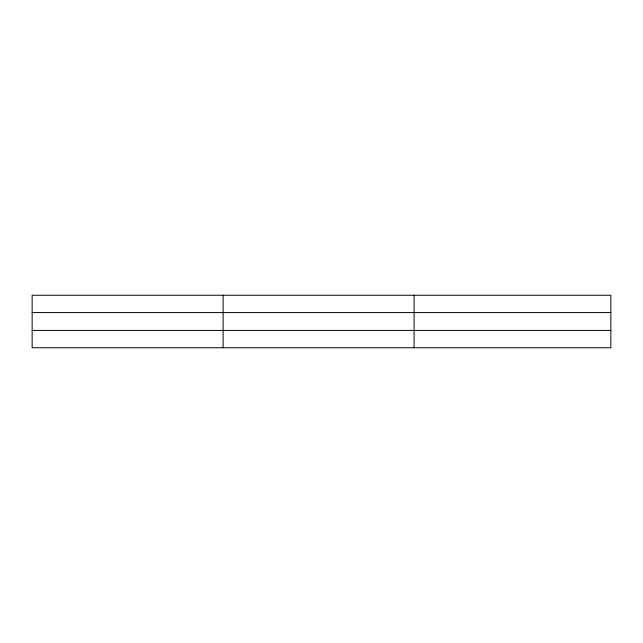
<?xml version="1.0" encoding="UTF-8"?>
<svg xmlns="http://www.w3.org/2000/svg" width="643" height="643" viewBox="0 0 643 643"><rect width="100%" height="100%" fill="white"/><g stroke="black" fill="none" stroke-linecap="round" stroke-linejoin="round"><path stroke-width="0.96" d="M223.121 295.25L223.121 347.75M414.092 295.25L414.092 347.75M610.85 312.578L610.85 295.25L32.15 295.25L32.15 347.75L610.85 347.75L610.85 312.578L32.15 312.578M32.15 330.422L610.85 330.422"/></g></svg>
